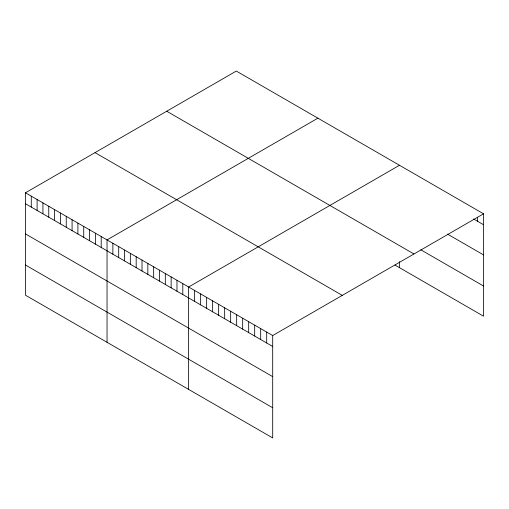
<?xml version="1.0" encoding="UTF-8"?>
<svg xmlns="http://www.w3.org/2000/svg" width="509" height="509" viewBox="0 0 509 509"><rect width="100%" height="100%" fill="white"/><g stroke="black" fill="none" stroke-linecap="round" stroke-linejoin="round"><path stroke-width="0.76" d="M25.45 192.796L272.697 335.546L272.697 437.937L25.45 295.195L25.45 192.796L236.303 71.063L483.55 213.805L483.55 316.204L394.952 265.049M317.896 118.164L107.043 239.904L107.043 342.303M399.489 165.272L188.629 287.012L188.629 389.404M272.697 335.546L483.55 213.805M473.542 218.946L483.55 224.723M447.526 234.115L483.55 254.914M420.835 249.811L483.55 286.013M166.723 111.236L413.97 253.978M95.03 152.624L342.277 295.366M25.45 203.721L272.697 346.464M25.45 233.905L272.697 376.647M25.45 265.004L272.697 407.754M477.544 217.362L477.544 221.262M399.489 261.632L399.489 267.67M266.691 332.078L266.691 342.996M260.684 328.61L260.684 339.528M254.678 325.143L254.678 336.061M248.678 321.675L248.678 332.593M242.672 318.208L242.672 329.132M236.666 314.74L236.666 325.665M230.66 311.279L230.66 322.197M224.66 307.811L224.66 318.729M218.654 304.344L218.654 315.262M212.647 300.876L212.647 311.794M206.641 297.409L206.641 308.327M200.641 293.941L200.641 304.866M194.635 290.474L194.635 301.398M182.801 283.647L182.801 294.565M176.973 280.281L176.973 291.199M171.145 276.915L171.145 287.833M165.317 273.549L165.317 284.474M159.489 270.184L159.489 281.108M153.661 266.824L153.661 277.742M147.833 263.458L147.833 274.376M142.005 260.093L142.005 271.011M136.183 256.727L136.183 267.645M130.355 253.361L130.355 264.286M124.527 249.995L124.527 260.92M118.699 246.636L118.699 257.554M112.871 243.27L112.871 254.188M101.215 236.539L101.215 247.457M95.387 233.173L95.387 244.097M89.559 229.807L89.559 240.732M83.73 226.448L83.73 237.366M77.902 223.082L77.902 234M72.074 219.716L72.074 230.634M66.246 216.35L66.246 227.268M60.418 212.985L60.418 223.909M54.59 209.619L54.59 220.543M48.762 206.26L48.762 217.178M42.934 202.894L42.934 213.812M37.106 199.528L37.106 210.446M31.278 196.162L31.278 207.08"/></g></svg>
